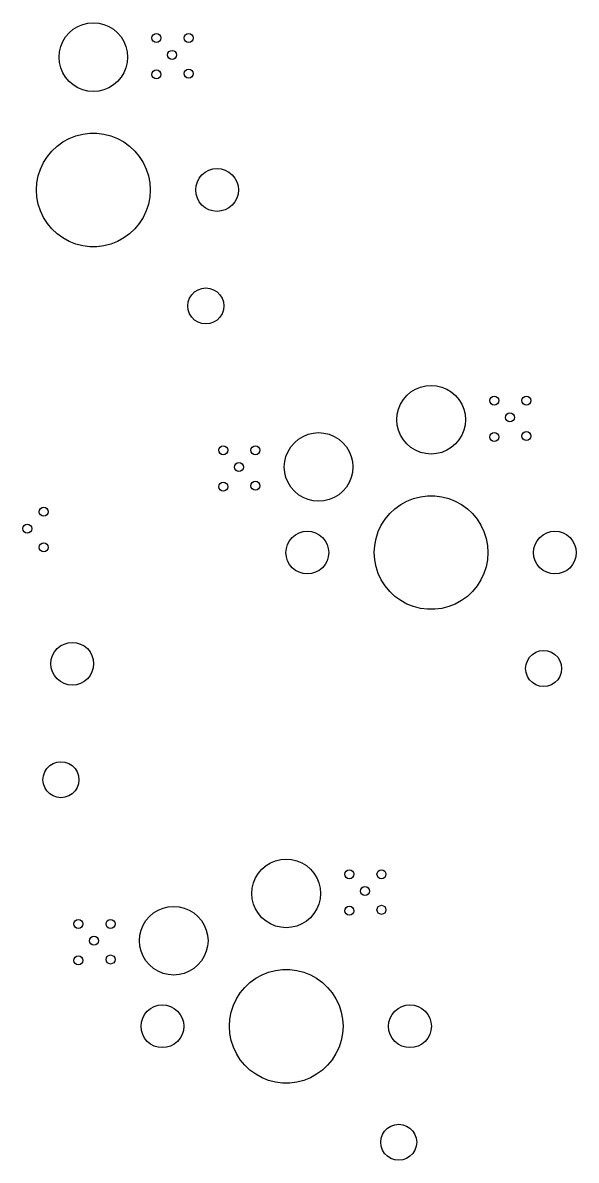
# Model space of a CAD drawing. Extents: x 51 to 259, y -147 to -37.
# Drawn here: x 234 to 258.6, y -146.4 to -95.9 of the extents above; entities that cross this region are included whole.
import ezdxf

# ---------------------------------------------------------------- set-up
doc = ezdxf.new("R2010")
doc.units = 0
doc.layers.add('BLACK', color=7, linetype='CONTINUOUS')

msp = doc.modelspace()

# ---------------------------------------------------------------- linework, layer by layer
at = {"layer": 'BLACK', "linetype": 'CONTINUOUS'}
for p, q in [((236.451228, -96.05841), (236.672313, -95.966834)), ((236.672313, -95.966834), (236.905001, -95.91097)), ((236.905001, -95.91097), (237.143564, -95.892195)), ((237.143564, -95.892195), (237.382127, -95.91097)), ((237.382127, -95.91097), (237.614815, -95.966834)), ((237.614815, -95.966834), (237.8359, -96.05841)), ((235.909813, -96.520822), (236.065226, -96.338857)), ((236.065226, -96.338857), (236.247191, -96.183444)), ((236.247191, -96.183444), (236.451228, -96.05841)), ((237.8359, -96.05841), (238.039937, -96.183444)), ((238.039937, -96.183444), (238.221902, -96.338857)), ((238.221902, -96.338857), (238.377315, -96.520822)), ((239.763788, -96.490658), (239.807143, -96.425774)), ((239.807143, -96.425774), (239.872027, -96.382419)), ((239.872027, -96.382419), (239.948564, -96.367195)), ((239.948564, -96.367195), (240.025101, -96.382419)), ((240.025101, -96.382419), (240.089985, -96.425774)), ((240.089985, -96.425774), (240.13334, -96.490658)), ((241.193788, -96.490658), (241.237143, -96.425774)), ((241.237143, -96.425774), (241.302027, -96.382419)), ((241.302027, -96.382419), (241.378564, -96.367195)), ((241.378564, -96.367195), (241.455101, -96.382419)), ((241.455101, -96.382419), (241.519985, -96.425774)), ((241.519985, -96.425774), (241.56334, -96.490658)), ((235.637339, -97.178632), (235.693203, -96.945944)), ((235.693203, -96.945944), (235.784779, -96.724859)), ((235.784779, -96.724859), (235.909813, -96.520822)), ((238.377315, -96.520822), (238.502349, -96.724859)), ((238.502349, -96.724859), (238.593925, -96.945944)), ((238.593925, -96.945944), (238.649789, -97.178632)), ((239.748564, -96.567195), (239.763788, -96.490658)), ((239.763788, -96.643732), (239.748564, -96.567195)), ((239.807143, -96.708616), (239.763788, -96.643732)), ((239.872027, -96.751971), (239.807143, -96.708616)), ((239.948564, -96.767195), (239.872027, -96.751971)), ((240.025101, -96.751971), (239.948564, -96.767195)), ((240.089985, -96.708616), (240.025101, -96.751971)), ((240.13334, -96.643732), (240.089985, -96.708616)), ((240.13334, -96.490658), (240.148564, -96.567195)), ((240.148564, -96.567195), (240.13334, -96.643732)), ((241.178564, -96.567195), (241.193788, -96.490658)), ((241.193788, -96.643732), (241.178564, -96.567195)), ((241.237143, -96.708616), (241.193788, -96.643732)), ((241.302027, -96.751971), (241.237143, -96.708616)), ((241.378564, -96.767195), (241.302027, -96.751971)), ((241.455101, -96.751971), (241.378564, -96.767195)), ((241.519985, -96.708616), (241.455101, -96.751971)), ((241.56334, -96.643732), (241.519985, -96.708616)), ((241.56334, -96.490658), (241.578564, -96.567195)), ((241.578564, -96.567195), (241.56334, -96.643732)), ((235.618564, -97.417195), (235.637339, -97.178632)), ((235.637339, -97.655758), (235.618564, -97.417195)), ((238.649789, -97.178632), (238.668564, -97.417195)), ((238.668564, -97.417195), (238.649789, -97.655758)), ((240.443564, -97.317195), (240.458788, -97.240658)), ((240.458788, -97.393732), (240.443564, -97.317195)), ((240.458788, -97.240658), (240.502143, -97.175774)), ((240.502143, -97.458616), (240.458788, -97.393732)), ((240.502143, -97.175774), (240.567027, -97.132419)), ((240.567027, -97.501971), (240.502143, -97.458616)), ((240.567027, -97.132419), (240.643564, -97.117195)), ((240.643564, -97.117195), (240.720101, -97.132419)), ((240.720101, -97.132419), (240.784985, -97.175774)), ((240.784985, -97.458616), (240.720101, -97.501971)), ((240.784985, -97.175774), (240.82834, -97.240658)), ((240.82834, -97.393732), (240.784985, -97.458616)), ((240.82834, -97.240658), (240.843564, -97.317195)), ((240.843564, -97.317195), (240.82834, -97.393732)), ((235.693203, -97.888446), (235.637339, -97.655758)), ((235.784779, -98.109531), (235.693203, -97.888446)), ((238.593925, -97.888446), (238.502349, -98.109531)), ((238.649789, -97.655758), (238.593925, -97.888446)), ((239.872027, -98.002419), (239.948564, -97.987195)), ((239.948564, -97.987195), (240.025101, -98.002419)), ((240.643564, -97.517195), (240.567027, -97.501971)), ((240.720101, -97.501971), (240.643564, -97.517195)), ((241.237143, -98.005774), (241.302027, -97.962419)), ((241.302027, -97.962419), (241.378564, -97.947195)), ((241.378564, -97.947195), (241.455101, -97.962419)), ((241.455101, -97.962419), (241.519985, -98.005774)), ((235.909813, -98.313568), (235.784779, -98.109531)), ((236.065226, -98.495533), (235.909813, -98.313568)), ((236.247191, -98.650946), (236.065226, -98.495533)), ((238.221902, -98.495533), (238.039937, -98.650946)), ((238.377315, -98.313568), (238.221902, -98.495533)), ((238.502349, -98.109531), (238.377315, -98.313568)), ((239.748564, -98.187195), (239.763788, -98.110658)), ((239.763788, -98.263732), (239.748564, -98.187195)), ((239.763788, -98.110658), (239.807143, -98.045774)), ((239.807143, -98.328616), (239.763788, -98.263732)), ((239.807143, -98.045774), (239.872027, -98.002419)), ((239.872027, -98.371971), (239.807143, -98.328616)), ((239.948564, -98.387195), (239.872027, -98.371971)), ((240.025101, -98.371971), (239.948564, -98.387195)), ((240.025101, -98.002419), (240.089985, -98.045774)), ((240.089985, -98.328616), (240.025101, -98.371971)), ((240.089985, -98.045774), (240.13334, -98.110658)), ((240.13334, -98.263732), (240.089985, -98.328616)), ((240.13334, -98.110658), (240.148564, -98.187195)), ((240.148564, -98.187195), (240.13334, -98.263732)), ((241.178564, -98.147195), (241.193788, -98.070658)), ((241.193788, -98.223732), (241.178564, -98.147195)), ((241.193788, -98.070658), (241.237143, -98.005774)), ((241.237143, -98.288616), (241.193788, -98.223732)), ((241.302027, -98.331971), (241.237143, -98.288616)), ((241.378564, -98.347195), (241.302027, -98.331971)), ((241.455101, -98.331971), (241.378564, -98.347195)), ((241.519985, -98.288616), (241.455101, -98.331971)), ((241.519985, -98.005774), (241.56334, -98.070658)), ((241.56334, -98.223732), (241.519985, -98.288616)), ((241.56334, -98.070658), (241.578564, -98.147195)), ((241.578564, -98.147195), (241.56334, -98.223732)), ((236.451228, -98.77598), (236.247191, -98.650946)), ((236.672313, -98.867556), (236.451228, -98.77598)), ((236.905001, -98.92342), (236.672313, -98.867556)), ((237.143564, -98.942195), (236.905001, -98.92342)), ((237.382127, -98.92342), (237.143564, -98.942195)), ((237.614815, -98.867556), (237.382127, -98.92342)), ((237.8359, -98.77598), (237.614815, -98.867556)), ((238.039937, -98.650946), (237.8359, -98.77598)), ((236.068471, -101.032507), (236.363296, -100.915777)), ((236.363296, -100.915777), (236.670426, -100.83692)), ((236.670426, -100.83692), (236.985018, -100.797178)), ((236.985018, -100.797178), (237.30211, -100.797178)), ((237.30211, -100.797178), (237.616702, -100.83692)), ((237.616702, -100.83692), (237.923832, -100.915777)), ((237.923832, -100.915777), (238.218657, -101.032507)), ((235.302918, -101.588714), (235.534068, -101.371649)), ((235.534068, -101.371649), (235.790601, -101.185267)), ((235.790601, -101.185267), (236.068471, -101.032507)), ((238.218657, -101.032507), (238.496527, -101.185267)), ((238.496527, -101.185267), (238.75306, -101.371649)), ((238.75306, -101.371649), (238.98421, -101.588714)), ((234.93089, -102.100767), (235.100796, -101.833037)), ((235.100796, -101.833037), (235.302918, -101.588714)), ((238.98421, -101.588714), (239.186332, -101.833037)), ((239.186332, -101.833037), (239.356238, -102.100767)), ((234.697892, -102.689253), (234.795878, -102.387681)), ((234.795878, -102.387681), (234.93089, -102.100767)), ((239.356238, -102.100767), (239.49125, -102.387681)), ((239.49125, -102.387681), (239.589236, -102.689253)), ((241.971813, -102.645444), (242.115772, -102.527299)), ((242.115772, -102.527299), (242.280015, -102.439509)), ((242.280015, -102.439509), (242.458228, -102.385449)), ((242.458228, -102.385449), (242.643564, -102.367195)), ((242.643564, -102.367195), (242.8289, -102.385449)), ((242.8289, -102.385449), (243.007113, -102.439509)), ((243.007113, -102.439509), (243.171356, -102.527299)), ((243.171356, -102.527299), (243.315315, -102.645444)), ((234.618564, -103.317195), (234.638474, -103.000729)), ((234.638474, -103.000729), (234.697892, -102.689253)), ((239.589236, -102.689253), (239.648654, -103.000729)), ((239.648654, -103.000729), (239.668564, -103.317195)), ((241.711818, -103.131859), (241.765878, -102.953646)), ((241.765878, -102.953646), (241.853668, -102.789403)), ((241.853668, -102.789403), (241.971813, -102.645444)), ((243.315315, -102.645444), (243.43346, -102.789403)), ((243.43346, -102.789403), (243.52125, -102.953646)), ((243.52125, -102.953646), (243.57531, -103.131859)), ((234.638474, -103.633661), (234.618564, -103.317195)), ((239.668564, -103.317195), (239.648654, -103.633661)), ((241.693564, -103.317195), (241.711818, -103.131859)), ((241.711818, -103.502531), (241.693564, -103.317195)), ((241.765878, -103.680744), (241.711818, -103.502531)), ((243.57531, -103.502531), (243.52125, -103.680744)), ((243.57531, -103.131859), (243.593564, -103.317195)), ((243.593564, -103.317195), (243.57531, -103.502531)), ((234.697892, -103.945137), (234.638474, -103.633661)), ((234.795878, -104.246709), (234.697892, -103.945137)), ((239.589236, -103.945137), (239.49125, -104.246709)), ((239.648654, -103.633661), (239.589236, -103.945137)), ((241.853668, -103.844987), (241.765878, -103.680744)), ((241.971813, -103.988946), (241.853668, -103.844987)), ((242.115772, -104.107091), (241.971813, -103.988946)), ((243.315315, -103.988946), (243.171356, -104.107091)), ((243.43346, -103.844987), (243.315315, -103.988946)), ((243.52125, -103.680744), (243.43346, -103.844987)), ((234.93089, -104.533623), (234.795878, -104.246709)), ((235.100796, -104.801353), (234.93089, -104.533623)), ((239.356238, -104.533623), (239.186332, -104.801353)), ((239.49125, -104.246709), (239.356238, -104.533623)), ((242.280015, -104.194881), (242.115772, -104.107091)), ((242.458228, -104.248941), (242.280015, -104.194881)), ((242.643564, -104.267195), (242.458228, -104.248941)), ((242.8289, -104.248941), (242.643564, -104.267195)), ((243.007113, -104.194881), (242.8289, -104.248941)), ((243.171356, -104.107091), (243.007113, -104.194881)), ((235.302918, -105.045676), (235.100796, -104.801353)), ((235.534068, -105.262741), (235.302918, -105.045676)), ((238.98421, -105.045676), (238.75306, -105.262741)), ((239.186332, -104.801353), (238.98421, -105.045676)), ((235.790601, -105.449123), (235.534068, -105.262741)), ((236.068471, -105.601883), (235.790601, -105.449123)), ((238.496527, -105.449123), (238.218657, -105.601883)), ((238.75306, -105.262741), (238.496527, -105.449123)), ((236.363296, -105.718613), (236.068471, -105.601883)), ((236.670426, -105.79747), (236.363296, -105.718613)), ((236.985018, -105.837212), (236.670426, -105.79747)), ((237.30211, -105.837212), (236.985018, -105.837212)), ((237.616702, -105.79747), (237.30211, -105.837212)), ((237.923832, -105.718613), (237.616702, -105.79747)), ((238.218657, -105.601883), (237.923832, -105.718613)), ((241.422789, -108.120088), (241.518099, -107.968403)), ((241.518099, -107.968403), (241.644772, -107.84173)), ((241.644772, -107.84173), (241.796457, -107.74642)), ((241.796457, -107.74642), (241.965547, -107.687253)), ((241.965547, -107.687253), (242.143564, -107.667195)), ((242.143564, -107.667195), (242.321581, -107.687253)), ((242.321581, -107.687253), (242.490671, -107.74642)), ((242.490671, -107.74642), (242.642356, -107.84173)), ((242.642356, -107.84173), (242.769029, -107.968403)), ((242.769029, -107.968403), (242.864339, -108.120088)), ((241.343564, -108.467195), (241.363622, -108.289178)), ((241.363622, -108.645212), (241.343564, -108.467195)), ((241.363622, -108.289178), (241.422789, -108.120088)), ((242.864339, -108.120088), (242.923506, -108.289178)), ((242.923506, -108.289178), (242.943564, -108.467195)), ((242.943564, -108.467195), (242.923506, -108.645212)), ((241.422789, -108.814302), (241.363622, -108.645212)), ((241.518099, -108.965987), (241.422789, -108.814302)), ((241.644772, -109.09266), (241.518099, -108.965987)), ((241.796457, -109.18797), (241.644772, -109.09266)), ((242.642356, -109.09266), (242.490671, -109.18797)), ((242.769029, -108.965987), (242.642356, -109.09266)), ((242.864339, -108.814302), (242.769029, -108.965987)), ((242.923506, -108.645212), (242.864339, -108.814302)), ((241.965547, -109.247137), (241.796457, -109.18797)), ((242.143564, -109.267195), (241.965547, -109.247137)), ((242.321581, -109.247137), (242.143564, -109.267195)), ((242.490671, -109.18797), (242.321581, -109.247137)), ((251.462448, -112.160625), (251.683533, -112.069049)), ((251.683533, -112.069049), (251.916221, -112.013185)), ((251.916221, -112.013185), (252.154784, -111.99441)), ((252.154784, -111.99441), (252.393347, -112.013185)), ((252.393347, -112.013185), (252.626035, -112.069049)), ((252.626035, -112.069049), (252.84712, -112.160625)), ((250.795999, -112.827074), (250.921033, -112.623037)), ((250.921033, -112.623037), (251.076446, -112.441072)), ((251.076446, -112.441072), (251.258411, -112.285659)), ((251.258411, -112.285659), (251.462448, -112.160625)), ((252.84712, -112.160625), (253.051157, -112.285659)), ((253.051157, -112.285659), (253.233122, -112.441072)), ((253.233122, -112.441072), (253.388535, -112.623037)), ((253.388535, -112.623037), (253.513569, -112.827074)), ((254.759784, -112.66941), (254.775008, -112.592873)), ((254.775008, -112.592873), (254.818363, -112.527989)), ((254.818363, -112.527989), (254.883247, -112.484634)), ((254.883247, -112.484634), (254.959784, -112.46941)), ((254.959784, -112.46941), (255.036321, -112.484634)), ((255.036321, -112.484634), (255.101205, -112.527989)), ((255.101205, -112.527989), (255.14456, -112.592873)), ((255.14456, -112.592873), (255.159784, -112.66941)), ((256.189784, -112.66941), (256.205008, -112.592873)), ((256.205008, -112.592873), (256.248363, -112.527989)), ((256.248363, -112.527989), (256.313247, -112.484634)), ((256.313247, -112.484634), (256.389784, -112.46941)), ((256.389784, -112.46941), (256.466321, -112.484634)), ((256.466321, -112.484634), (256.531205, -112.527989)), ((256.531205, -112.527989), (256.57456, -112.592873)), ((256.57456, -112.592873), (256.589784, -112.66941)), ((250.648559, -113.280847), (250.704423, -113.048159)), ((250.704423, -113.048159), (250.795999, -112.827074)), ((253.513569, -112.827074), (253.605145, -113.048159)), ((253.605145, -113.048159), (253.661009, -113.280847)), ((254.775008, -112.745947), (254.759784, -112.66941)), ((254.818363, -112.810831), (254.775008, -112.745947)), ((254.883247, -112.854186), (254.818363, -112.810831)), ((254.959784, -112.86941), (254.883247, -112.854186)), ((255.036321, -112.854186), (254.959784, -112.86941)), ((255.101205, -112.810831), (255.036321, -112.854186)), ((255.14456, -112.745947), (255.101205, -112.810831)), ((255.159784, -112.66941), (255.14456, -112.745947)), ((256.205008, -112.745947), (256.189784, -112.66941)), ((256.248363, -112.810831), (256.205008, -112.745947)), ((256.313247, -112.854186), (256.248363, -112.810831)), ((256.389784, -112.86941), (256.313247, -112.854186)), ((256.466321, -112.854186), (256.389784, -112.86941)), ((256.531205, -112.810831), (256.466321, -112.854186)), ((256.57456, -112.745947), (256.531205, -112.810831)), ((256.589784, -112.66941), (256.57456, -112.745947)), ((250.629784, -113.51941), (250.648559, -113.280847)), ((250.648559, -113.757973), (250.629784, -113.51941)), ((253.661009, -113.280847), (253.679784, -113.51941)), ((253.679784, -113.51941), (253.661009, -113.757973)), ((255.454784, -113.41941), (255.470008, -113.342873)), ((255.470008, -113.495947), (255.454784, -113.41941)), ((255.470008, -113.342873), (255.513363, -113.277989)), ((255.513363, -113.560831), (255.470008, -113.495947)), ((255.513363, -113.277989), (255.578247, -113.234634)), ((255.578247, -113.604186), (255.513363, -113.560831)), ((255.578247, -113.234634), (255.654784, -113.21941)), ((255.654784, -113.61941), (255.578247, -113.604186)), ((255.654784, -113.21941), (255.731321, -113.234634)), ((255.731321, -113.604186), (255.654784, -113.61941)), ((255.731321, -113.234634), (255.796205, -113.277989)), ((255.796205, -113.560831), (255.731321, -113.604186)), ((255.796205, -113.277989), (255.83956, -113.342873)), ((255.83956, -113.495947), (255.796205, -113.560831)), ((255.83956, -113.342873), (255.854784, -113.41941)), ((255.854784, -113.41941), (255.83956, -113.495947)), ((246.683533, -114.169049), (246.916221, -114.113185)), ((246.916221, -114.113185), (247.154784, -114.09441)), ((247.154784, -114.09441), (247.393347, -114.113185)), ((247.393347, -114.113185), (247.626035, -114.169049)), ((250.704423, -113.990661), (250.648559, -113.757973)), ((250.795999, -114.211746), (250.704423, -113.990661)), ((253.605145, -113.990661), (253.513569, -114.211746)), ((253.661009, -113.757973), (253.605145, -113.990661)), ((254.775008, -114.212873), (254.818363, -114.147989)), ((254.818363, -114.147989), (254.883247, -114.104634)), ((254.883247, -114.104634), (254.959784, -114.08941)), ((254.959784, -114.08941), (255.036321, -114.104634)), ((255.036321, -114.104634), (255.101205, -114.147989)), ((255.101205, -114.147989), (255.14456, -114.212873)), ((256.205008, -114.172873), (256.248363, -114.107989)), ((256.248363, -114.107989), (256.313247, -114.064634)), ((256.313247, -114.064634), (256.389784, -114.04941)), ((256.389784, -114.04941), (256.466321, -114.064634)), ((256.466321, -114.064634), (256.531205, -114.107989)), ((256.531205, -114.107989), (256.57456, -114.172873)), ((245.921033, -114.723037), (246.076446, -114.541072)), ((246.076446, -114.541072), (246.258411, -114.385659)), ((246.258411, -114.385659), (246.462448, -114.260625)), ((246.462448, -114.260625), (246.683533, -114.169049)), ((247.626035, -114.169049), (247.84712, -114.260625)), ((247.84712, -114.260625), (248.051157, -114.385659)), ((248.051157, -114.385659), (248.233122, -114.541072)), ((248.233122, -114.541072), (248.388535, -114.723037)), ((250.921033, -114.415783), (250.795999, -114.211746)), ((251.076446, -114.597748), (250.921033, -114.415783)), ((251.258411, -114.753161), (251.076446, -114.597748)), ((253.233122, -114.597748), (253.051157, -114.753161)), ((253.388535, -114.415783), (253.233122, -114.597748)), ((253.513569, -114.211746), (253.388535, -114.415783)), ((254.759784, -114.28941), (254.775008, -114.212873)), ((254.775008, -114.365947), (254.759784, -114.28941)), ((254.818363, -114.430831), (254.775008, -114.365947)), ((254.883247, -114.474186), (254.818363, -114.430831)), ((254.959784, -114.48941), (254.883247, -114.474186)), ((255.036321, -114.474186), (254.959784, -114.48941)), ((255.101205, -114.430831), (255.036321, -114.474186)), ((255.14456, -114.365947), (255.101205, -114.430831)), ((255.14456, -114.212873), (255.159784, -114.28941)), ((255.159784, -114.28941), (255.14456, -114.365947)), ((256.189784, -114.24941), (256.205008, -114.172873)), ((256.205008, -114.325947), (256.189784, -114.24941)), ((256.248363, -114.390831), (256.205008, -114.325947)), ((256.313247, -114.434186), (256.248363, -114.390831)), ((256.389784, -114.44941), (256.313247, -114.434186)), ((256.466321, -114.434186), (256.389784, -114.44941)), ((256.531205, -114.390831), (256.466321, -114.434186)), ((256.57456, -114.325947), (256.531205, -114.390831)), ((256.57456, -114.172873), (256.589784, -114.24941)), ((256.589784, -114.24941), (256.57456, -114.325947)), ((242.717478, -114.874925), (242.732702, -114.798388)), ((242.732702, -114.951462), (242.717478, -114.874925)), ((242.732702, -114.798388), (242.776057, -114.733504)), ((242.776057, -115.016346), (242.732702, -114.951462)), ((242.776057, -114.733504), (242.840941, -114.690149)), ((242.840941, -115.059701), (242.776057, -115.016346)), ((242.840941, -114.690149), (242.917478, -114.674925)), ((242.917478, -115.074925), (242.840941, -115.059701)), ((242.917478, -114.674925), (242.994015, -114.690149)), ((242.994015, -115.059701), (242.917478, -115.074925)), ((242.994015, -114.690149), (243.058899, -114.733504)), ((243.058899, -115.016346), (242.994015, -115.059701)), ((243.058899, -114.733504), (243.102254, -114.798388)), ((243.102254, -114.951462), (243.058899, -115.016346)), ((243.102254, -114.798388), (243.117478, -114.874925)), ((243.117478, -114.874925), (243.102254, -114.951462)), ((244.147478, -114.874925), (244.162702, -114.798388)), ((244.162702, -114.951462), (244.147478, -114.874925)), ((244.162702, -114.798388), (244.206057, -114.733504)), ((244.206057, -115.016346), (244.162702, -114.951462)), ((244.206057, -114.733504), (244.270941, -114.690149)), ((244.270941, -115.059701), (244.206057, -115.016346)), ((244.270941, -114.690149), (244.347478, -114.674925)), ((244.347478, -115.074925), (244.270941, -115.059701)), ((244.347478, -114.674925), (244.424015, -114.690149)), ((244.424015, -115.059701), (244.347478, -115.074925)), ((244.424015, -114.690149), (244.488899, -114.733504)), ((244.488899, -115.016346), (244.424015, -115.059701)), ((244.488899, -114.733504), (244.532254, -114.798388)), ((244.532254, -114.951462), (244.488899, -115.016346)), ((244.532254, -114.798388), (244.547478, -114.874925)), ((244.547478, -114.874925), (244.532254, -114.951462)), ((245.648559, -115.380847), (245.704423, -115.148159)), ((245.704423, -115.148159), (245.795999, -114.927074)), ((245.795999, -114.927074), (245.921033, -114.723037)), ((248.388535, -114.723037), (248.513569, -114.927074)), ((248.513569, -114.927074), (248.605145, -115.148159)), ((248.605145, -115.148159), (248.661009, -115.380847)), ((251.462448, -114.878195), (251.258411, -114.753161)), ((251.683533, -114.969771), (251.462448, -114.878195)), ((251.916221, -115.025635), (251.683533, -114.969771)), ((252.154784, -115.04441), (251.916221, -115.025635)), ((252.393347, -115.025635), (252.154784, -115.04441)), ((252.626035, -114.969771), (252.393347, -115.025635)), ((252.84712, -114.878195), (252.626035, -114.969771)), ((253.051157, -114.753161), (252.84712, -114.878195)), ((243.412478, -115.624925), (243.427702, -115.548388)), ((243.427702, -115.701462), (243.412478, -115.624925)), ((243.427702, -115.548388), (243.471057, -115.483504)), ((243.471057, -115.483504), (243.535941, -115.440149)), ((243.535941, -115.440149), (243.612478, -115.424925)), ((243.612478, -115.424925), (243.689015, -115.440149)), ((243.689015, -115.440149), (243.753899, -115.483504)), ((243.753899, -115.483504), (243.797254, -115.548388)), ((243.797254, -115.548388), (243.812478, -115.624925)), ((243.812478, -115.624925), (243.797254, -115.701462)), ((245.629784, -115.61941), (245.648559, -115.380847)), ((245.648559, -115.857973), (245.629784, -115.61941)), ((248.661009, -115.380847), (248.679784, -115.61941)), ((248.679784, -115.61941), (248.661009, -115.857973)), ((243.471057, -115.766346), (243.427702, -115.701462)), ((243.535941, -115.809701), (243.471057, -115.766346)), ((243.612478, -115.824925), (243.535941, -115.809701)), ((243.689015, -115.809701), (243.612478, -115.824925)), ((243.753899, -115.766346), (243.689015, -115.809701)), ((243.797254, -115.701462), (243.753899, -115.766346)), ((245.704423, -116.090661), (245.648559, -115.857973)), ((245.795999, -116.311746), (245.704423, -116.090661)), ((248.605145, -116.090661), (248.513569, -116.311746)), ((248.661009, -115.857973), (248.605145, -116.090661)), ((242.717478, -116.494925), (242.732702, -116.418388)), ((242.732702, -116.571462), (242.717478, -116.494925)), ((242.732702, -116.418388), (242.776057, -116.353504)), ((242.776057, -116.636346), (242.732702, -116.571462)), ((242.776057, -116.353504), (242.840941, -116.310149)), ((242.840941, -116.679701), (242.776057, -116.636346)), ((242.840941, -116.310149), (242.917478, -116.294925)), ((242.917478, -116.694925), (242.840941, -116.679701)), ((242.917478, -116.294925), (242.994015, -116.310149)), ((242.994015, -116.679701), (242.917478, -116.694925)), ((242.994015, -116.310149), (243.058899, -116.353504)), ((243.058899, -116.636346), (242.994015, -116.679701)), ((243.058899, -116.353504), (243.102254, -116.418388)), ((243.102254, -116.571462), (243.058899, -116.636346)), ((243.102254, -116.418388), (243.117478, -116.494925)), ((243.117478, -116.494925), (243.102254, -116.571462)), ((244.147478, -116.454925), (244.162702, -116.378388)), ((244.162702, -116.531462), (244.147478, -116.454925)), ((244.162702, -116.378388), (244.206057, -116.313504)), ((244.206057, -116.596346), (244.162702, -116.531462)), ((244.206057, -116.313504), (244.270941, -116.270149)), ((244.270941, -116.639701), (244.206057, -116.596346)), ((244.270941, -116.270149), (244.347478, -116.254925)), ((244.347478, -116.654925), (244.270941, -116.639701)), ((244.347478, -116.254925), (244.424015, -116.270149)), ((244.424015, -116.639701), (244.347478, -116.654925)), ((244.424015, -116.270149), (244.488899, -116.313504)), ((244.488899, -116.596346), (244.424015, -116.639701)), ((244.488899, -116.313504), (244.532254, -116.378388)), ((244.532254, -116.531462), (244.488899, -116.596346)), ((244.532254, -116.378388), (244.547478, -116.454925)), ((244.547478, -116.454925), (244.532254, -116.531462)), ((245.921033, -116.515783), (245.795999, -116.311746)), ((246.076446, -116.697748), (245.921033, -116.515783)), ((248.388535, -116.515783), (248.233122, -116.697748)), ((248.513569, -116.311746), (248.388535, -116.515783)), ((246.258411, -116.853161), (246.076446, -116.697748)), ((246.462448, -116.978195), (246.258411, -116.853161)), ((246.683533, -117.069771), (246.462448, -116.978195)), ((246.916221, -117.125635), (246.683533, -117.069771)), ((247.154784, -117.14441), (246.916221, -117.125635)), ((247.393347, -117.125635), (247.154784, -117.14441)), ((247.626035, -117.069771), (247.393347, -117.125635)), ((247.84712, -116.978195), (247.626035, -117.069771)), ((248.051157, -116.853161), (247.84712, -116.978195)), ((248.233122, -116.697748), (248.051157, -116.853161)), ((250.801821, -117.287482), (251.079691, -117.134722)), ((251.079691, -117.134722), (251.374516, -117.017992)), ((251.374516, -117.017992), (251.681646, -116.939135)), ((251.681646, -116.939135), (251.996238, -116.899393)), ((251.996238, -116.899393), (252.31333, -116.899393)), ((252.31333, -116.899393), (252.627922, -116.939135)), ((252.627922, -116.939135), (252.935052, -117.017992)), ((252.935052, -117.017992), (253.229877, -117.134722)), ((253.229877, -117.134722), (253.507747, -117.287482)), ((234.741292, -117.60768), (234.756516, -117.531143)), ((234.756516, -117.684217), (234.741292, -117.60768)), ((234.756516, -117.531143), (234.799871, -117.466259)), ((234.799871, -117.749101), (234.756516, -117.684217)), ((234.799871, -117.466259), (234.864755, -117.422904)), ((234.864755, -117.422904), (234.941292, -117.40768)), ((234.941292, -117.40768), (235.017829, -117.422904)), ((235.017829, -117.422904), (235.082713, -117.466259)), ((235.082713, -117.466259), (235.126068, -117.531143)), ((235.126068, -117.684217), (235.082713, -117.749101)), ((235.126068, -117.531143), (235.141292, -117.60768)), ((235.141292, -117.60768), (235.126068, -117.684217)), ((250.112016, -117.935252), (250.314138, -117.690929)), ((250.314138, -117.690929), (250.545288, -117.473864)), ((250.545288, -117.473864), (250.801821, -117.287482)), ((253.507747, -117.287482), (253.76428, -117.473864)), ((253.76428, -117.473864), (253.99543, -117.690929)), ((253.99543, -117.690929), (254.197552, -117.935252)), ((234.064871, -118.216259), (234.129755, -118.172904)), ((234.129755, -118.172904), (234.206292, -118.15768)), ((234.206292, -118.15768), (234.282829, -118.172904)), ((234.282829, -118.172904), (234.347713, -118.216259)), ((234.864755, -117.792456), (234.799871, -117.749101)), ((234.941292, -117.80768), (234.864755, -117.792456)), ((235.017829, -117.792456), (234.941292, -117.80768)), ((235.082713, -117.749101), (235.017829, -117.792456)), ((249.94211, -118.202982), (250.112016, -117.935252)), ((254.197552, -117.935252), (254.367458, -118.202982)), ((234.006292, -118.35768), (234.021516, -118.281143)), ((234.021516, -118.434217), (234.006292, -118.35768)), ((234.021516, -118.281143), (234.064871, -118.216259)), ((234.064871, -118.499101), (234.021516, -118.434217)), ((234.129755, -118.542456), (234.064871, -118.499101)), ((234.206292, -118.55768), (234.129755, -118.542456)), ((234.282829, -118.542456), (234.206292, -118.55768)), ((234.347713, -118.499101), (234.282829, -118.542456)), ((234.347713, -118.216259), (234.391068, -118.281143)), ((234.391068, -118.434217), (234.347713, -118.499101)), ((234.391068, -118.281143), (234.406292, -118.35768)), ((234.406292, -118.35768), (234.391068, -118.434217)), ((245.983033, -118.747659), (246.126992, -118.629514)), ((246.126992, -118.629514), (246.291235, -118.541724)), ((246.291235, -118.541724), (246.469448, -118.487664)), ((246.469448, -118.487664), (246.654784, -118.46941)), ((246.654784, -118.46941), (246.84012, -118.487664)), ((246.84012, -118.487664), (247.018333, -118.541724)), ((247.018333, -118.541724), (247.182576, -118.629514)), ((247.182576, -118.629514), (247.326535, -118.747659)), ((249.709112, -118.791468), (249.807098, -118.489896)), ((249.807098, -118.489896), (249.94211, -118.202982)), ((254.367458, -118.202982), (254.50247, -118.489896)), ((254.50247, -118.489896), (254.600456, -118.791468)), ((256.983033, -118.747659), (257.126992, -118.629514)), ((257.126992, -118.629514), (257.291235, -118.541724)), ((257.291235, -118.541724), (257.469448, -118.487664)), ((257.469448, -118.487664), (257.654784, -118.46941)), ((257.654784, -118.46941), (257.84012, -118.487664)), ((257.84012, -118.487664), (258.018333, -118.541724)), ((258.018333, -118.541724), (258.182576, -118.629514)), ((258.182576, -118.629514), (258.326535, -118.747659)), ((234.741292, -119.18768), (234.756516, -119.111143)), ((234.756516, -119.264217), (234.741292, -119.18768)), ((234.756516, -119.111143), (234.799871, -119.046259)), ((234.799871, -119.046259), (234.864755, -119.002904)), ((234.864755, -119.002904), (234.941292, -118.98768)), ((234.941292, -118.98768), (235.017829, -119.002904)), ((235.017829, -119.002904), (235.082713, -119.046259)), ((235.082713, -119.046259), (235.126068, -119.111143)), ((235.126068, -119.111143), (235.141292, -119.18768)), ((235.141292, -119.18768), (235.126068, -119.264217)), ((245.723038, -119.234074), (245.777098, -119.055861)), ((245.777098, -119.055861), (245.864888, -118.891618)), ((245.864888, -118.891618), (245.983033, -118.747659)), ((247.326535, -118.747659), (247.44468, -118.891618)), ((247.44468, -118.891618), (247.53247, -119.055861)), ((247.53247, -119.055861), (247.58653, -119.234074)), ((249.629784, -119.41941), (249.649694, -119.102944)), ((249.649694, -119.102944), (249.709112, -118.791468)), ((254.600456, -118.791468), (254.659874, -119.102944)), ((254.659874, -119.102944), (254.679784, -119.41941)), ((256.723038, -119.234074), (256.777098, -119.055861)), ((256.777098, -119.055861), (256.864888, -118.891618)), ((256.864888, -118.891618), (256.983033, -118.747659)), ((258.326535, -118.747659), (258.44468, -118.891618)), ((258.44468, -118.891618), (258.53247, -119.055861)), ((258.53247, -119.055861), (258.58653, -119.234074)), ((234.799871, -119.329101), (234.756516, -119.264217)), ((234.864755, -119.372456), (234.799871, -119.329101)), ((234.941292, -119.38768), (234.864755, -119.372456)), ((235.017829, -119.372456), (234.941292, -119.38768)), ((235.082713, -119.329101), (235.017829, -119.372456)), ((235.126068, -119.264217), (235.082713, -119.329101)), ((245.704784, -119.41941), (245.723038, -119.234074)), ((245.723038, -119.604746), (245.704784, -119.41941)), ((245.777098, -119.782959), (245.723038, -119.604746)), ((247.58653, -119.604746), (247.53247, -119.782959)), ((247.58653, -119.234074), (247.604784, -119.41941)), ((247.604784, -119.41941), (247.58653, -119.604746)), ((249.649694, -119.735876), (249.629784, -119.41941)), ((254.679784, -119.41941), (254.659874, -119.735876)), ((256.704784, -119.41941), (256.723038, -119.234074)), ((256.723038, -119.604746), (256.704784, -119.41941)), ((256.777098, -119.782959), (256.723038, -119.604746)), ((258.58653, -119.604746), (258.53247, -119.782959)), ((258.58653, -119.234074), (258.604784, -119.41941)), ((258.604784, -119.41941), (258.58653, -119.604746)), ((245.864888, -119.947202), (245.777098, -119.782959)), ((245.983033, -120.091161), (245.864888, -119.947202)), ((246.126992, -120.209306), (245.983033, -120.091161)), ((246.291235, -120.297096), (246.126992, -120.209306)), ((247.182576, -120.209306), (247.018333, -120.297096)), ((247.326535, -120.091161), (247.182576, -120.209306)), ((247.44468, -119.947202), (247.326535, -120.091161)), ((247.53247, -119.782959), (247.44468, -119.947202)), ((249.709112, -120.047352), (249.649694, -119.735876)), ((249.807098, -120.348924), (249.709112, -120.047352)), ((254.600456, -120.047352), (254.50247, -120.348924)), ((254.659874, -119.735876), (254.600456, -120.047352)), ((256.864888, -119.947202), (256.777098, -119.782959)), ((256.983033, -120.091161), (256.864888, -119.947202)), ((257.126992, -120.209306), (256.983033, -120.091161)), ((257.291235, -120.297096), (257.126992, -120.209306)), ((258.182576, -120.209306), (258.018333, -120.297096)), ((258.326535, -120.091161), (258.182576, -120.209306)), ((258.44468, -119.947202), (258.326535, -120.091161)), ((258.53247, -119.782959), (258.44468, -119.947202)), ((246.469448, -120.351156), (246.291235, -120.297096)), ((246.654784, -120.36941), (246.469448, -120.351156)), ((246.84012, -120.351156), (246.654784, -120.36941)), ((247.018333, -120.297096), (246.84012, -120.351156)), ((249.94211, -120.635838), (249.807098, -120.348924)), ((250.112016, -120.903568), (249.94211, -120.635838)), ((254.367458, -120.635838), (254.197552, -120.903568)), ((254.50247, -120.348924), (254.367458, -120.635838)), ((257.469448, -120.351156), (257.291235, -120.297096)), ((257.654784, -120.36941), (257.469448, -120.351156)), ((257.84012, -120.351156), (257.654784, -120.36941)), ((258.018333, -120.297096), (257.84012, -120.351156)), ((250.314138, -121.147891), (250.112016, -120.903568)), ((250.545288, -121.364956), (250.314138, -121.147891)), ((253.99543, -121.147891), (253.76428, -121.364956)), ((254.197552, -120.903568), (253.99543, -121.147891)), ((250.801821, -121.551338), (250.545288, -121.364956)), ((251.079691, -121.704098), (250.801821, -121.551338)), ((251.374516, -121.820828), (251.079691, -121.704098)), ((253.229877, -121.704098), (252.935052, -121.820828)), ((253.507747, -121.551338), (253.229877, -121.704098)), ((253.76428, -121.364956), (253.507747, -121.551338)), ((251.681646, -121.899685), (251.374516, -121.820828)), ((251.996238, -121.939427), (251.681646, -121.899685)), ((252.31333, -121.939427), (251.996238, -121.939427)), ((252.627922, -121.899685), (252.31333, -121.939427)), ((252.935052, -121.820828), (252.627922, -121.899685)), ((235.416396, -123.829888), (235.534541, -123.685929)), ((235.534541, -123.685929), (235.6785, -123.567784)), ((235.6785, -123.567784), (235.842743, -123.479994)), ((235.842743, -123.479994), (236.020956, -123.425934)), ((236.020956, -123.425934), (236.206292, -123.40768)), ((236.206292, -123.40768), (236.391628, -123.425934)), ((236.391628, -123.425934), (236.569841, -123.479994)), ((236.569841, -123.479994), (236.734084, -123.567784)), ((236.734084, -123.567784), (236.878043, -123.685929)), ((236.878043, -123.685929), (236.996188, -123.829888)), ((235.256292, -124.35768), (235.274546, -124.172344)), ((235.274546, -124.172344), (235.328606, -123.994131)), ((235.328606, -123.994131), (235.416396, -123.829888)), ((236.996188, -123.829888), (237.083978, -123.994131)), ((237.083978, -123.994131), (237.138038, -124.172344)), ((237.138038, -124.172344), (237.156292, -124.35768)), ((256.374842, -124.391393), (256.434009, -124.222303)), ((256.434009, -124.222303), (256.529319, -124.070618)), ((256.529319, -124.070618), (256.655992, -123.943945)), ((256.655992, -123.943945), (256.807677, -123.848635)), ((256.807677, -123.848635), (256.976767, -123.789468)), ((256.976767, -123.789468), (257.154784, -123.76941)), ((257.154784, -123.76941), (257.332801, -123.789468)), ((257.332801, -123.789468), (257.501891, -123.848635)), ((257.501891, -123.848635), (257.653576, -123.943945)), ((257.653576, -123.943945), (257.780249, -124.070618)), ((257.780249, -124.070618), (257.875559, -124.222303)), ((257.875559, -124.222303), (257.934726, -124.391393)), ((235.274546, -124.543016), (235.256292, -124.35768)), ((235.328606, -124.721229), (235.274546, -124.543016)), ((235.416396, -124.885472), (235.328606, -124.721229)), ((237.083978, -124.721229), (236.996188, -124.885472)), ((237.138038, -124.543016), (237.083978, -124.721229)), ((237.156292, -124.35768), (237.138038, -124.543016)), ((256.354784, -124.56941), (256.374842, -124.391393)), ((256.374842, -124.747427), (256.354784, -124.56941)), ((256.434009, -124.916517), (256.374842, -124.747427)), ((257.934726, -124.747427), (257.875559, -124.916517)), ((257.934726, -124.391393), (257.954784, -124.56941)), ((257.954784, -124.56941), (257.934726, -124.747427)), ((235.534541, -125.029431), (235.416396, -124.885472)), ((235.6785, -125.147576), (235.534541, -125.029431)), ((235.842743, -125.235366), (235.6785, -125.147576)), ((236.020956, -125.289426), (235.842743, -125.235366)), ((236.569841, -125.235366), (236.391628, -125.289426)), ((236.734084, -125.147576), (236.569841, -125.235366)), ((236.878043, -125.029431), (236.734084, -125.147576)), ((236.996188, -124.885472), (236.878043, -125.029431)), ((256.529319, -125.068202), (256.434009, -124.916517)), ((256.655992, -125.194875), (256.529319, -125.068202)), ((256.807677, -125.290185), (256.655992, -125.194875)), ((257.653576, -125.194875), (257.501891, -125.290185)), ((257.780249, -125.068202), (257.653576, -125.194875)), ((257.875559, -124.916517), (257.780249, -125.068202)), ((236.206292, -125.30768), (236.020956, -125.289426)), ((236.391628, -125.289426), (236.206292, -125.30768)), ((256.976767, -125.349352), (256.807677, -125.290185)), ((257.154784, -125.36941), (256.976767, -125.349352)), ((257.332801, -125.349352), (257.154784, -125.36941)), ((257.501891, -125.290185), (257.332801, -125.349352)), ((235.2075, -128.882215), (235.359185, -128.786905)), ((235.359185, -128.786905), (235.528275, -128.727738)), ((235.528275, -128.727738), (235.706292, -128.70768)), ((235.706292, -128.70768), (235.884309, -128.727738)), ((235.884309, -128.727738), (236.053399, -128.786905)), ((236.053399, -128.786905), (236.205084, -128.882215)), ((234.92635, -129.329663), (234.985517, -129.160573)), ((234.985517, -129.160573), (235.080827, -129.008888)), ((235.080827, -129.008888), (235.2075, -128.882215)), ((236.205084, -128.882215), (236.331757, -129.008888)), ((236.331757, -129.008888), (236.427067, -129.160573)), ((236.427067, -129.160573), (236.486234, -129.329663)), ((234.906292, -129.50768), (234.92635, -129.329663)), ((234.92635, -129.685697), (234.906292, -129.50768)), ((234.985517, -129.854787), (234.92635, -129.685697)), ((236.486234, -129.685697), (236.427067, -129.854787)), ((236.486234, -129.329663), (236.506292, -129.50768)), ((236.506292, -129.50768), (236.486234, -129.685697)), ((235.080827, -130.006472), (234.985517, -129.854787)), ((235.2075, -130.133145), (235.080827, -130.006472)), ((235.359185, -130.228455), (235.2075, -130.133145)), ((235.528275, -130.287622), (235.359185, -130.228455)), ((235.706292, -130.30768), (235.528275, -130.287622)), ((235.884309, -130.287622), (235.706292, -130.30768)), ((236.053399, -130.228455), (235.884309, -130.287622)), ((236.205084, -130.133145), (236.053399, -130.228455)), ((236.331757, -130.006472), (236.205084, -130.133145)), ((236.427067, -129.854787), (236.331757, -130.006472)), ((244.63605, -133.476312), (244.818015, -133.320899)), ((244.818015, -133.320899), (245.022052, -133.195865)), ((245.022052, -133.195865), (245.243137, -133.104289)), ((245.243137, -133.104289), (245.475825, -133.048425)), ((245.475825, -133.048425), (245.714388, -133.02965)), ((245.714388, -133.02965), (245.952951, -133.048425)), ((245.952951, -133.048425), (246.185639, -133.104289)), ((246.185639, -133.104289), (246.406724, -133.195865)), ((246.406724, -133.195865), (246.610761, -133.320899)), ((246.610761, -133.320899), (246.792726, -133.476312)), ((244.355603, -133.862314), (244.480637, -133.658277)), ((244.480637, -133.658277), (244.63605, -133.476312)), ((246.792726, -133.476312), (246.948139, -133.658277)), ((246.948139, -133.658277), (247.073173, -133.862314)), ((248.319388, -133.70465), (248.334612, -133.628113)), ((248.334612, -133.781187), (248.319388, -133.70465)), ((248.334612, -133.628113), (248.377967, -133.563229)), ((248.377967, -133.846071), (248.334612, -133.781187)), ((248.377967, -133.563229), (248.442851, -133.519874)), ((248.442851, -133.889426), (248.377967, -133.846071)), ((248.442851, -133.519874), (248.519388, -133.50465)), ((248.519388, -133.50465), (248.595925, -133.519874)), ((248.595925, -133.519874), (248.660809, -133.563229)), ((248.660809, -133.846071), (248.595925, -133.889426)), ((248.660809, -133.563229), (248.704164, -133.628113)), ((248.704164, -133.781187), (248.660809, -133.846071)), ((248.704164, -133.628113), (248.719388, -133.70465)), ((248.719388, -133.70465), (248.704164, -133.781187)), ((249.749388, -133.70465), (249.764612, -133.628113)), ((249.764612, -133.781187), (249.749388, -133.70465)), ((249.764612, -133.628113), (249.807967, -133.563229)), ((249.807967, -133.846071), (249.764612, -133.781187)), ((249.807967, -133.563229), (249.872851, -133.519874)), ((249.872851, -133.889426), (249.807967, -133.846071)), ((249.872851, -133.519874), (249.949388, -133.50465)), ((249.949388, -133.50465), (250.025925, -133.519874)), ((250.025925, -133.519874), (250.090809, -133.563229)), ((250.090809, -133.846071), (250.025925, -133.889426)), ((250.090809, -133.563229), (250.134164, -133.628113)), ((250.134164, -133.781187), (250.090809, -133.846071)), ((250.134164, -133.628113), (250.149388, -133.70465)), ((250.149388, -133.70465), (250.134164, -133.781187)), ((244.189388, -134.55465), (244.208163, -134.316087)), ((244.208163, -134.316087), (244.264027, -134.083399)), ((244.264027, -134.083399), (244.355603, -133.862314)), ((247.073173, -133.862314), (247.164749, -134.083399)), ((247.164749, -134.083399), (247.220613, -134.316087)), ((247.220613, -134.316087), (247.239388, -134.55465)), ((248.519388, -133.90465), (248.442851, -133.889426)), ((248.595925, -133.889426), (248.519388, -133.90465)), ((249.029612, -134.378113), (249.072967, -134.313229)), ((249.072967, -134.313229), (249.137851, -134.269874)), ((249.137851, -134.269874), (249.214388, -134.25465)), ((249.214388, -134.25465), (249.290925, -134.269874)), ((249.290925, -134.269874), (249.355809, -134.313229)), ((249.355809, -134.313229), (249.399164, -134.378113)), ((249.949388, -133.90465), (249.872851, -133.889426)), ((250.025925, -133.889426), (249.949388, -133.90465)), ((244.208163, -134.793213), (244.189388, -134.55465)), ((244.264027, -135.025901), (244.208163, -134.793213)), ((247.220613, -134.793213), (247.164749, -135.025901)), ((247.239388, -134.55465), (247.220613, -134.793213)), ((249.014388, -134.45465), (249.029612, -134.378113)), ((249.029612, -134.531187), (249.014388, -134.45465)), ((249.072967, -134.596071), (249.029612, -134.531187)), ((249.137851, -134.639426), (249.072967, -134.596071)), ((249.214388, -134.65465), (249.137851, -134.639426)), ((249.290925, -134.639426), (249.214388, -134.65465)), ((249.355809, -134.596071), (249.290925, -134.639426)), ((249.399164, -134.531187), (249.355809, -134.596071)), ((249.399164, -134.378113), (249.414388, -134.45465)), ((249.414388, -134.45465), (249.399164, -134.531187)), ((239.818015, -135.420899), (240.022052, -135.295865)), ((240.022052, -135.295865), (240.243137, -135.204289)), ((240.243137, -135.204289), (240.475825, -135.148425)), ((240.475825, -135.148425), (240.714388, -135.12965)), ((240.714388, -135.12965), (240.952951, -135.148425)), ((240.952951, -135.148425), (241.185639, -135.204289)), ((241.185639, -135.204289), (241.406724, -135.295865)), ((241.406724, -135.295865), (241.610761, -135.420899)), ((244.355603, -135.246986), (244.264027, -135.025901)), ((244.480637, -135.451023), (244.355603, -135.246986)), ((247.073173, -135.246986), (246.948139, -135.451023)), ((247.164749, -135.025901), (247.073173, -135.246986)), ((248.319388, -135.32465), (248.334612, -135.248113)), ((248.334612, -135.401187), (248.319388, -135.32465)), ((248.334612, -135.248113), (248.377967, -135.183229)), ((248.377967, -135.183229), (248.442851, -135.139874)), ((248.442851, -135.139874), (248.519388, -135.12465)), ((248.519388, -135.12465), (248.595925, -135.139874)), ((248.595925, -135.139874), (248.660809, -135.183229)), ((248.660809, -135.183229), (248.704164, -135.248113)), ((248.704164, -135.248113), (248.719388, -135.32465)), ((248.719388, -135.32465), (248.704164, -135.401187)), ((249.749388, -135.28465), (249.764612, -135.208113)), ((249.764612, -135.361187), (249.749388, -135.28465)), ((249.764612, -135.208113), (249.807967, -135.143229)), ((249.807967, -135.426071), (249.764612, -135.361187)), ((249.807967, -135.143229), (249.872851, -135.099874)), ((249.872851, -135.099874), (249.949388, -135.08465)), ((249.949388, -135.08465), (250.025925, -135.099874)), ((250.025925, -135.099874), (250.090809, -135.143229)), ((250.090809, -135.143229), (250.134164, -135.208113)), ((250.134164, -135.361187), (250.090809, -135.426071)), ((250.134164, -135.208113), (250.149388, -135.28465)), ((250.149388, -135.28465), (250.134164, -135.361187)), ((236.277082, -135.910165), (236.292306, -135.833628)), ((236.292306, -135.833628), (236.335661, -135.768744)), ((236.335661, -135.768744), (236.400545, -135.725389)), ((236.400545, -135.725389), (236.477082, -135.710165)), ((236.477082, -135.710165), (236.553619, -135.725389)), ((236.553619, -135.725389), (236.618503, -135.768744)), ((236.618503, -135.768744), (236.661858, -135.833628)), ((236.661858, -135.833628), (236.677082, -135.910165)), ((237.707082, -135.910165), (237.722306, -135.833628)), ((237.722306, -135.833628), (237.765661, -135.768744)), ((237.765661, -135.768744), (237.830545, -135.725389)), ((237.830545, -135.725389), (237.907082, -135.710165)), ((237.907082, -135.710165), (237.983619, -135.725389)), ((237.983619, -135.725389), (238.048503, -135.768744)), ((238.048503, -135.768744), (238.091858, -135.833628)), ((238.091858, -135.833628), (238.107082, -135.910165)), ((239.355603, -135.962314), (239.480637, -135.758277)), ((239.480637, -135.758277), (239.63605, -135.576312)), ((239.63605, -135.576312), (239.818015, -135.420899)), ((241.610761, -135.420899), (241.792726, -135.576312)), ((241.792726, -135.576312), (241.948139, -135.758277)), ((241.948139, -135.758277), (242.073173, -135.962314)), ((244.63605, -135.632988), (244.480637, -135.451023)), ((244.818015, -135.788401), (244.63605, -135.632988)), ((245.022052, -135.913435), (244.818015, -135.788401)), ((246.610761, -135.788401), (246.406724, -135.913435)), ((246.792726, -135.632988), (246.610761, -135.788401)), ((246.948139, -135.451023), (246.792726, -135.632988)), ((248.377967, -135.466071), (248.334612, -135.401187)), ((248.442851, -135.509426), (248.377967, -135.466071)), ((248.519388, -135.52465), (248.442851, -135.509426)), ((248.595925, -135.509426), (248.519388, -135.52465)), ((248.660809, -135.466071), (248.595925, -135.509426)), ((248.704164, -135.401187), (248.660809, -135.466071)), ((249.872851, -135.469426), (249.807967, -135.426071)), ((249.949388, -135.48465), (249.872851, -135.469426)), ((250.025925, -135.469426), (249.949388, -135.48465)), ((250.090809, -135.426071), (250.025925, -135.469426)), ((236.292306, -135.986702), (236.277082, -135.910165)), ((236.335661, -136.051586), (236.292306, -135.986702)), ((236.400545, -136.094941), (236.335661, -136.051586)), ((236.477082, -136.110165), (236.400545, -136.094941)), ((236.553619, -136.094941), (236.477082, -136.110165)), ((236.618503, -136.051586), (236.553619, -136.094941)), ((236.661858, -135.986702), (236.618503, -136.051586)), ((236.677082, -135.910165), (236.661858, -135.986702)), ((237.722306, -135.986702), (237.707082, -135.910165)), ((237.765661, -136.051586), (237.722306, -135.986702)), ((237.830545, -136.094941), (237.765661, -136.051586)), ((237.907082, -136.110165), (237.830545, -136.094941)), ((237.983619, -136.094941), (237.907082, -136.110165)), ((238.048503, -136.051586), (237.983619, -136.094941)), ((238.091858, -135.986702), (238.048503, -136.051586)), ((238.107082, -135.910165), (238.091858, -135.986702)), ((239.208163, -136.416087), (239.264027, -136.183399)), ((239.264027, -136.183399), (239.355603, -135.962314)), ((242.073173, -135.962314), (242.164749, -136.183399)), ((242.164749, -136.183399), (242.220613, -136.416087)), ((245.243137, -136.005011), (245.022052, -135.913435)), ((245.475825, -136.060875), (245.243137, -136.005011)), ((245.714388, -136.07965), (245.475825, -136.060875)), ((245.952951, -136.060875), (245.714388, -136.07965)), ((246.185639, -136.005011), (245.952951, -136.060875)), ((246.406724, -135.913435), (246.185639, -136.005011)), ((236.972082, -136.660165), (236.987306, -136.583628)), ((236.987306, -136.736702), (236.972082, -136.660165)), ((236.987306, -136.583628), (237.030661, -136.518744)), ((237.030661, -136.801586), (236.987306, -136.736702)), ((237.030661, -136.518744), (237.095545, -136.475389)), ((237.095545, -136.844941), (237.030661, -136.801586)), ((237.095545, -136.475389), (237.172082, -136.460165)), ((237.172082, -136.860165), (237.095545, -136.844941)), ((237.172082, -136.460165), (237.248619, -136.475389)), ((237.248619, -136.844941), (237.172082, -136.860165)), ((237.248619, -136.475389), (237.313503, -136.518744)), ((237.313503, -136.801586), (237.248619, -136.844941)), ((237.313503, -136.518744), (237.356858, -136.583628)), ((237.356858, -136.736702), (237.313503, -136.801586)), ((237.356858, -136.583628), (237.372082, -136.660165)), ((237.372082, -136.660165), (237.356858, -136.736702)), ((239.189388, -136.65465), (239.208163, -136.416087)), ((239.208163, -136.893213), (239.189388, -136.65465)), ((242.220613, -136.416087), (242.239388, -136.65465)), ((242.239388, -136.65465), (242.220613, -136.893213)), ((236.292306, -137.453628), (236.335661, -137.388744)), ((236.335661, -137.388744), (236.400545, -137.345389)), ((236.400545, -137.345389), (236.477082, -137.330165)), ((236.477082, -137.330165), (236.553619, -137.345389)), ((236.553619, -137.345389), (236.618503, -137.388744)), ((236.618503, -137.388744), (236.661858, -137.453628)), ((237.722306, -137.413628), (237.765661, -137.348744)), ((237.765661, -137.348744), (237.830545, -137.305389)), ((237.830545, -137.305389), (237.907082, -137.290165)), ((237.907082, -137.290165), (237.983619, -137.305389)), ((237.983619, -137.305389), (238.048503, -137.348744)), ((238.048503, -137.348744), (238.091858, -137.413628)), ((239.264027, -137.125901), (239.208163, -136.893213)), ((239.355603, -137.346986), (239.264027, -137.125901)), ((239.480637, -137.551023), (239.355603, -137.346986)), ((242.073173, -137.346986), (241.948139, -137.551023)), ((242.164749, -137.125901), (242.073173, -137.346986)), ((242.220613, -136.893213), (242.164749, -137.125901)), ((236.277082, -137.530165), (236.292306, -137.453628)), ((236.292306, -137.606702), (236.277082, -137.530165)), ((236.335661, -137.671586), (236.292306, -137.606702)), ((236.400545, -137.714941), (236.335661, -137.671586)), ((236.477082, -137.730165), (236.400545, -137.714941)), ((236.553619, -137.714941), (236.477082, -137.730165)), ((236.618503, -137.671586), (236.553619, -137.714941)), ((236.661858, -137.606702), (236.618503, -137.671586)), ((236.661858, -137.453628), (236.677082, -137.530165)), ((236.677082, -137.530165), (236.661858, -137.606702)), ((237.707082, -137.490165), (237.722306, -137.413628)), ((237.722306, -137.566702), (237.707082, -137.490165)), ((237.765661, -137.631586), (237.722306, -137.566702)), ((237.830545, -137.674941), (237.765661, -137.631586)), ((237.907082, -137.690165), (237.830545, -137.674941)), ((237.983619, -137.674941), (237.907082, -137.690165)), ((238.048503, -137.631586), (237.983619, -137.674941)), ((238.091858, -137.566702), (238.048503, -137.631586)), ((238.091858, -137.413628), (238.107082, -137.490165)), ((238.107082, -137.490165), (238.091858, -137.566702)), ((239.63605, -137.732988), (239.480637, -137.551023)), ((239.818015, -137.888401), (239.63605, -137.732988)), ((240.022052, -138.013435), (239.818015, -137.888401)), ((241.610761, -137.888401), (241.406724, -138.013435)), ((241.792726, -137.732988), (241.610761, -137.888401)), ((241.948139, -137.551023), (241.792726, -137.732988)), ((240.243137, -138.105011), (240.022052, -138.013435)), ((240.475825, -138.160875), (240.243137, -138.105011)), ((240.714388, -138.17965), (240.475825, -138.160875)), ((240.952951, -138.160875), (240.714388, -138.17965)), ((241.185639, -138.105011), (240.952951, -138.160875)), ((241.406724, -138.013435), (241.185639, -138.105011)), ((244.104892, -138.509104), (244.361425, -138.322722)), ((244.361425, -138.322722), (244.639295, -138.169962)), ((244.639295, -138.169962), (244.93412, -138.053232)), ((244.93412, -138.053232), (245.24125, -137.974375)), ((245.24125, -137.974375), (245.555842, -137.934633)), ((245.555842, -137.934633), (245.872934, -137.934633)), ((245.872934, -137.934633), (246.187526, -137.974375)), ((246.187526, -137.974375), (246.494656, -138.053232)), ((246.494656, -138.053232), (246.789481, -138.169962)), ((246.789481, -138.169962), (247.067351, -138.322722)), ((247.067351, -138.322722), (247.323884, -138.509104)), ((243.67162, -138.970492), (243.873742, -138.726169)), ((243.873742, -138.726169), (244.104892, -138.509104)), ((247.323884, -138.509104), (247.555034, -138.726169)), ((247.555034, -138.726169), (247.757156, -138.970492)), ((243.366702, -139.525136), (243.501714, -139.238222)), ((243.501714, -139.238222), (243.67162, -138.970492)), ((247.757156, -138.970492), (247.927062, -139.238222)), ((247.927062, -139.238222), (248.062074, -139.525136)), ((239.424492, -139.926858), (239.542637, -139.782899)), ((239.542637, -139.782899), (239.686596, -139.664754)), ((239.686596, -139.664754), (239.850839, -139.576964)), ((239.850839, -139.576964), (240.029052, -139.522904)), ((240.029052, -139.522904), (240.214388, -139.50465)), ((240.214388, -139.50465), (240.399724, -139.522904)), ((240.399724, -139.522904), (240.577937, -139.576964)), ((240.577937, -139.576964), (240.74218, -139.664754)), ((240.74218, -139.664754), (240.886139, -139.782899)), ((240.886139, -139.782899), (241.004284, -139.926858)), ((243.209298, -140.138184), (243.268716, -139.826708)), ((243.268716, -139.826708), (243.366702, -139.525136)), ((248.062074, -139.525136), (248.16006, -139.826708)), ((248.16006, -139.826708), (248.219478, -140.138184)), ((250.424492, -139.926858), (250.542637, -139.782899)), ((250.542637, -139.782899), (250.686596, -139.664754)), ((250.686596, -139.664754), (250.850839, -139.576964)), ((250.850839, -139.576964), (251.029052, -139.522904)), ((251.029052, -139.522904), (251.214388, -139.50465)), ((251.214388, -139.50465), (251.399724, -139.522904)), ((251.399724, -139.522904), (251.577937, -139.576964)), ((251.577937, -139.576964), (251.74218, -139.664754)), ((251.74218, -139.664754), (251.886139, -139.782899)), ((251.886139, -139.782899), (252.004284, -139.926858)), ((239.264388, -140.45465), (239.282642, -140.269314)), ((239.282642, -140.269314), (239.336702, -140.091101)), ((239.336702, -140.091101), (239.424492, -139.926858)), ((241.004284, -139.926858), (241.092074, -140.091101)), ((241.092074, -140.091101), (241.146134, -140.269314)), ((241.146134, -140.269314), (241.164388, -140.45465)), ((243.189388, -140.45465), (243.209298, -140.138184)), ((248.219478, -140.138184), (248.239388, -140.45465)), ((250.264388, -140.45465), (250.282642, -140.269314)), ((250.282642, -140.269314), (250.336702, -140.091101)), ((250.336702, -140.091101), (250.424492, -139.926858)), ((252.004284, -139.926858), (252.092074, -140.091101)), ((252.092074, -140.091101), (252.146134, -140.269314)), ((252.146134, -140.269314), (252.164388, -140.45465)), ((239.282642, -140.639986), (239.264388, -140.45465)), ((239.336702, -140.818199), (239.282642, -140.639986)), ((239.424492, -140.982442), (239.336702, -140.818199)), ((241.092074, -140.818199), (241.004284, -140.982442)), ((241.146134, -140.639986), (241.092074, -140.818199)), ((241.164388, -140.45465), (241.146134, -140.639986)), ((243.209298, -140.771116), (243.189388, -140.45465)), ((243.268716, -141.082592), (243.209298, -140.771116)), ((248.219478, -140.771116), (248.16006, -141.082592)), ((248.239388, -140.45465), (248.219478, -140.771116)), ((250.282642, -140.639986), (250.264388, -140.45465)), ((250.336702, -140.818199), (250.282642, -140.639986)), ((250.424492, -140.982442), (250.336702, -140.818199)), ((252.092074, -140.818199), (252.004284, -140.982442)), ((252.146134, -140.639986), (252.092074, -140.818199)), ((252.164388, -140.45465), (252.146134, -140.639986)), ((239.542637, -141.126401), (239.424492, -140.982442)), ((239.686596, -141.244546), (239.542637, -141.126401)), ((239.850839, -141.332336), (239.686596, -141.244546)), ((240.029052, -141.386396), (239.850839, -141.332336)), ((240.214388, -141.40465), (240.029052, -141.386396)), ((240.399724, -141.386396), (240.214388, -141.40465)), ((240.577937, -141.332336), (240.399724, -141.386396)), ((240.74218, -141.244546), (240.577937, -141.332336)), ((240.886139, -141.126401), (240.74218, -141.244546)), ((241.004284, -140.982442), (240.886139, -141.126401)), ((243.366702, -141.384164), (243.268716, -141.082592)), ((243.501714, -141.671078), (243.366702, -141.384164)), ((248.062074, -141.384164), (247.927062, -141.671078)), ((248.16006, -141.082592), (248.062074, -141.384164)), ((250.542637, -141.126401), (250.424492, -140.982442)), ((250.686596, -141.244546), (250.542637, -141.126401)), ((250.850839, -141.332336), (250.686596, -141.244546)), ((251.029052, -141.386396), (250.850839, -141.332336)), ((251.214388, -141.40465), (251.029052, -141.386396)), ((251.399724, -141.386396), (251.214388, -141.40465)), ((251.577937, -141.332336), (251.399724, -141.386396)), ((251.74218, -141.244546), (251.577937, -141.332336)), ((251.886139, -141.126401), (251.74218, -141.244546)), ((252.004284, -140.982442), (251.886139, -141.126401)), ((243.67162, -141.938808), (243.501714, -141.671078)), ((243.873742, -142.183131), (243.67162, -141.938808)), ((247.757156, -141.938808), (247.555034, -142.183131)), ((247.927062, -141.671078), (247.757156, -141.938808)), ((244.104892, -142.400196), (243.873742, -142.183131)), ((244.361425, -142.586578), (244.104892, -142.400196)), ((247.323884, -142.400196), (247.067351, -142.586578)), ((247.555034, -142.183131), (247.323884, -142.400196)), ((244.639295, -142.739338), (244.361425, -142.586578)), ((244.93412, -142.856068), (244.639295, -142.739338)), ((245.24125, -142.934925), (244.93412, -142.856068)), ((245.555842, -142.974667), (245.24125, -142.934925)), ((246.187526, -142.934925), (245.872934, -142.974667)), ((246.494656, -142.856068), (246.187526, -142.934925)), ((246.789481, -142.739338), (246.494656, -142.856068)), ((247.067351, -142.586578), (246.789481, -142.739338)), ((245.872934, -142.974667), (245.555842, -142.974667)), ((250.215596, -144.979185), (250.367281, -144.883875)), ((250.367281, -144.883875), (250.536371, -144.824708)), ((250.536371, -144.824708), (250.714388, -144.80465)), ((250.714388, -144.80465), (250.892405, -144.824708)), ((250.892405, -144.824708), (251.061495, -144.883875)), ((251.061495, -144.883875), (251.21318, -144.979185)), ((249.914388, -145.60465), (249.934446, -145.426633)), ((249.934446, -145.426633), (249.993613, -145.257543)), ((249.993613, -145.257543), (250.088923, -145.105858)), ((250.088923, -145.105858), (250.215596, -144.979185)), ((251.21318, -144.979185), (251.339853, -145.105858)), ((251.339853, -145.105858), (251.435163, -145.257543)), ((251.435163, -145.257543), (251.49433, -145.426633)), ((251.49433, -145.426633), (251.514388, -145.60465)), ((249.934446, -145.782667), (249.914388, -145.60465)), ((249.993613, -145.951757), (249.934446, -145.782667)), ((250.088923, -146.103442), (249.993613, -145.951757)), ((251.435163, -145.951757), (251.339853, -146.103442)), ((251.49433, -145.782667), (251.435163, -145.951757)), ((251.514388, -145.60465), (251.49433, -145.782667)), ((250.215596, -146.230115), (250.088923, -146.103442)), ((250.367281, -146.325425), (250.215596, -146.230115)), ((250.536371, -146.384592), (250.367281, -146.325425)), ((250.714388, -146.40465), (250.536371, -146.384592)), ((250.892405, -146.384592), (250.714388, -146.40465)), ((251.061495, -146.325425), (250.892405, -146.384592)), ((251.21318, -146.230115), (251.061495, -146.325425)), ((251.339853, -146.103442), (251.21318, -146.230115))]:
    msp.add_line(p, q, dxfattribs=at)

doc.saveas('drawing.dxf')
